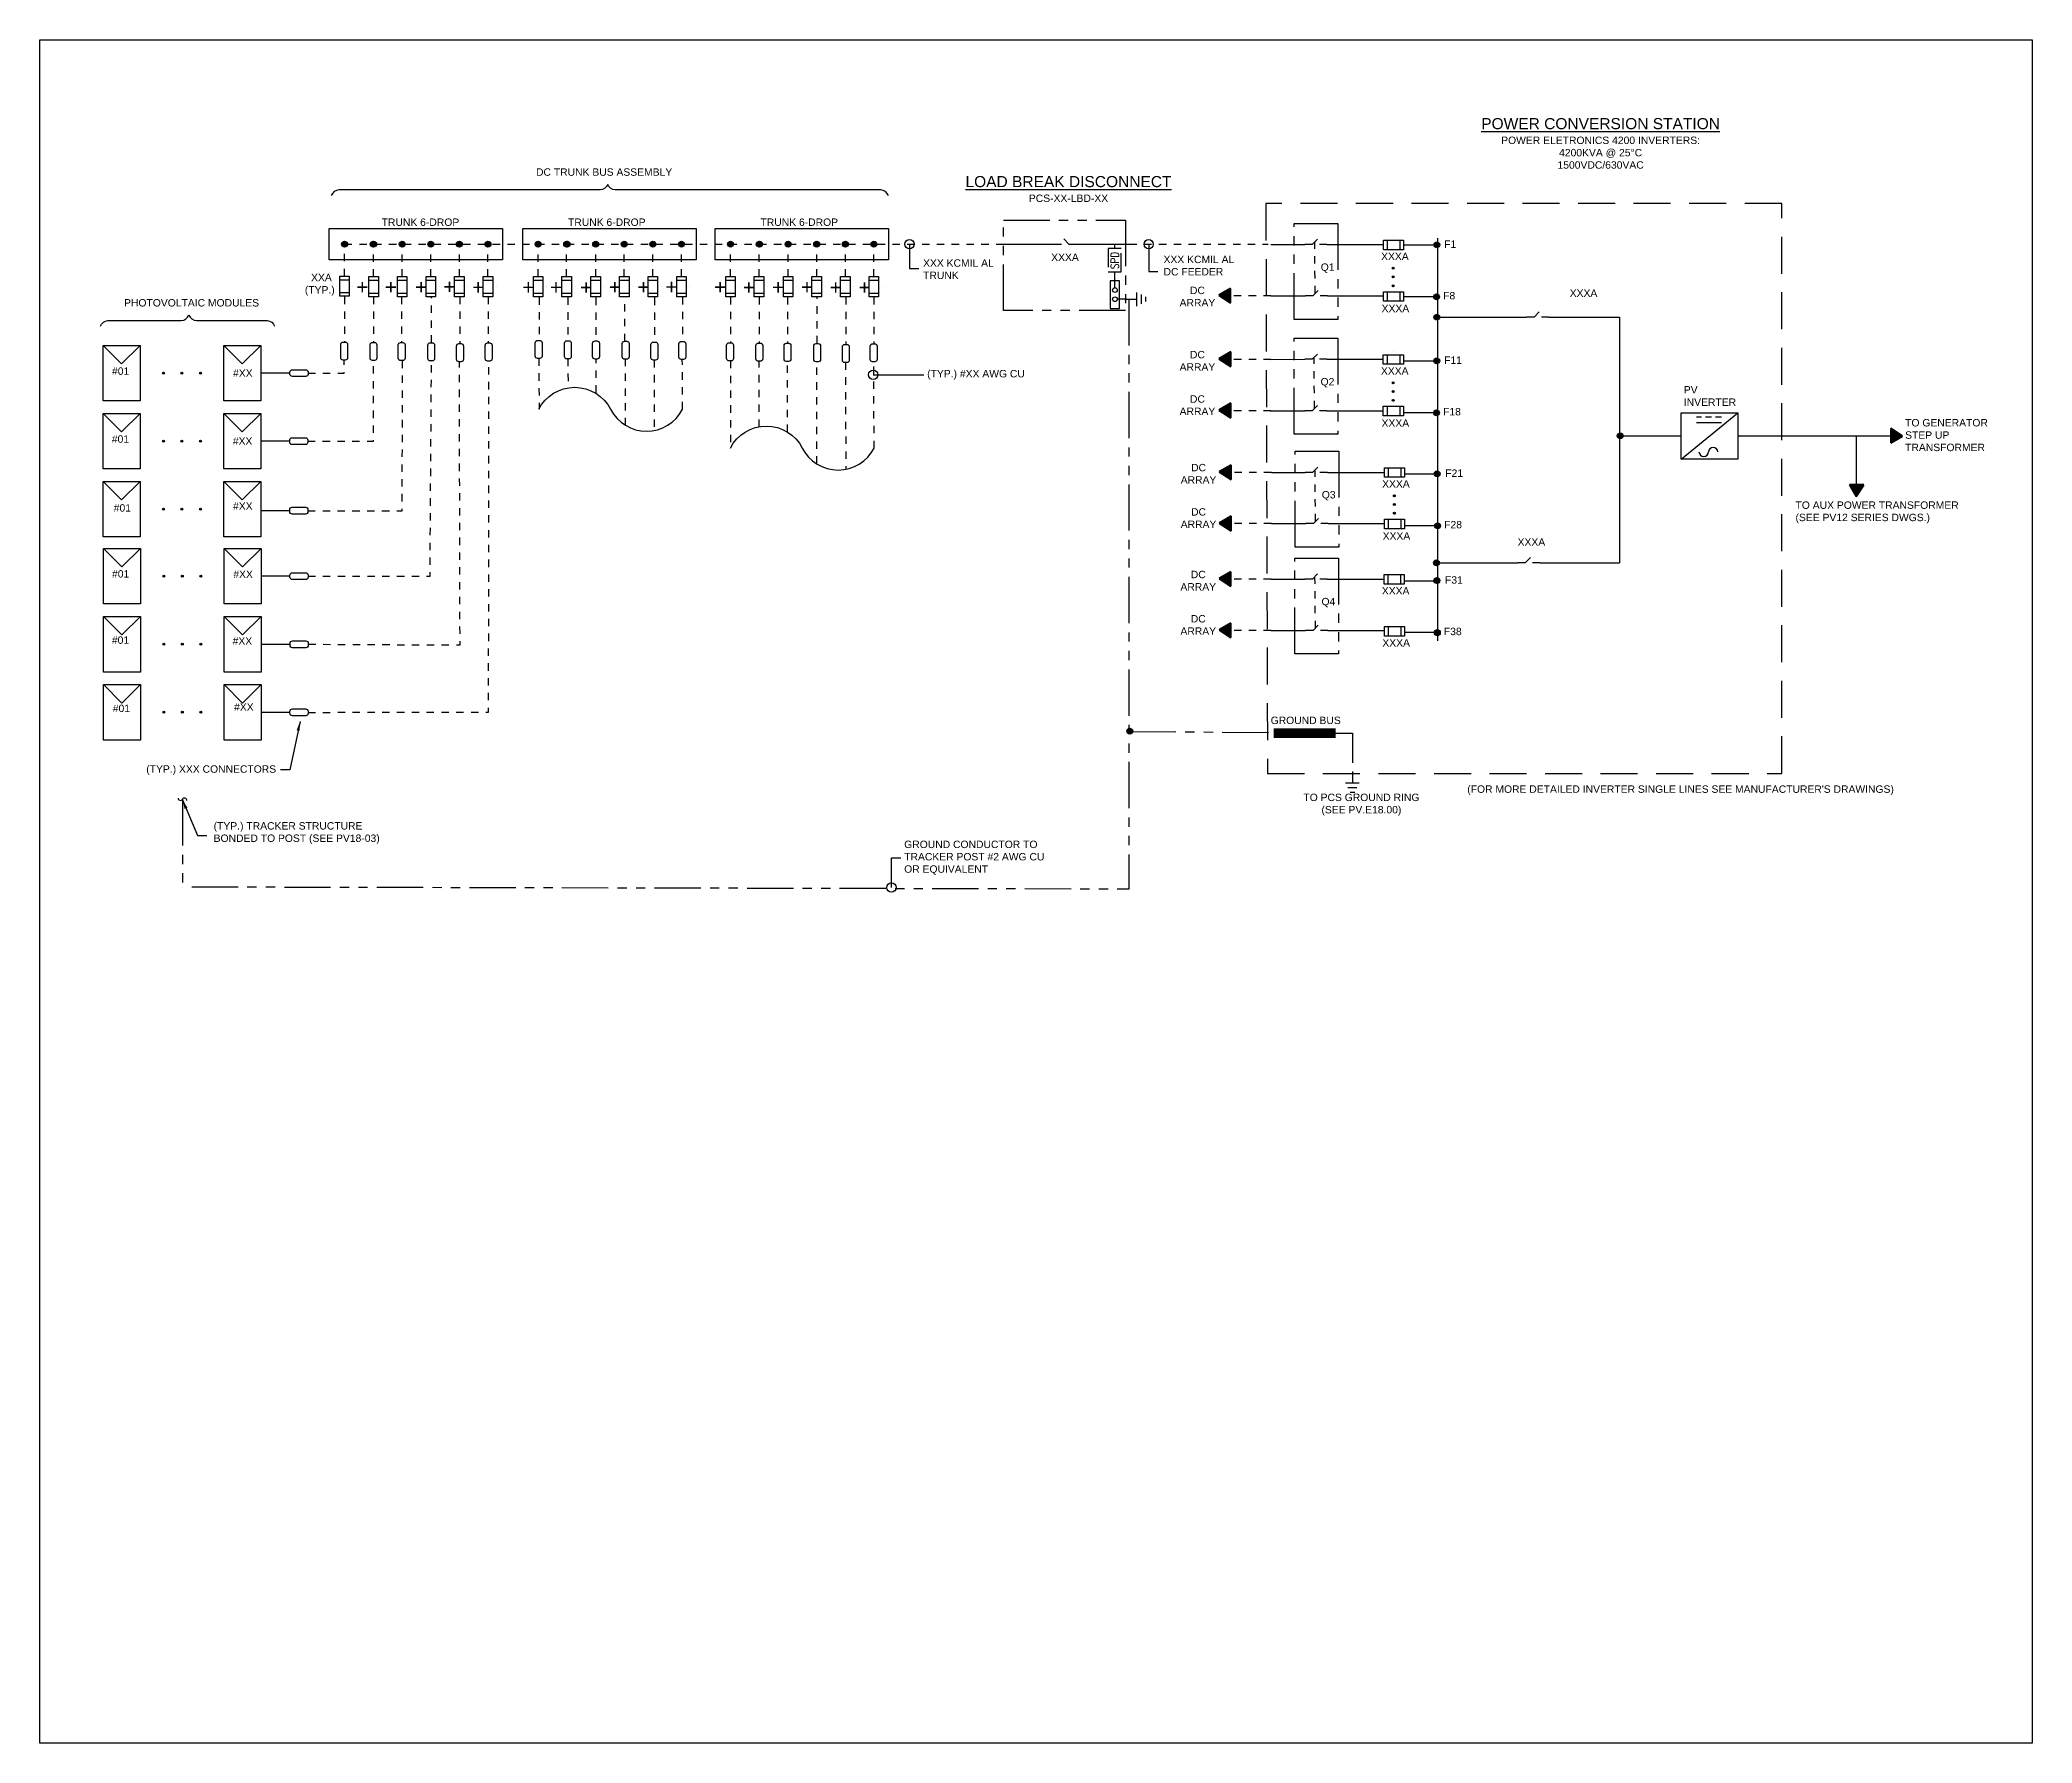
# Model space of a CAD drawing. Header units: feet. Extents: x -18 to 369, y -48 to 98.
# Drawn here: x 334.42 to 361.33, y 35.23 to 58.24 of the extents above; entities that cross this region are included whole.
import ezdxf

# ---------------------------------------------------------------- set-up
doc = ezdxf.new("R2010")
doc.units = ezdxf.units.FT
doc.header["$MEASUREMENT"] = 0
for name, pattern in [('DASHED', [0.75, 0.5, -0.25]), ('DASHED2', [0.375, 0.25, -0.125]), ('HIDDEN', [0.375, 0.25, -0.125]), ('HIDDEN4', [0.0935, 0.0625, -0.031]), ('PHANTOM2', [1.25, 0.625, -0.125, 0.125, -0.125, 0.125, -0.125])]:
    doc.linetypes.add(name, pattern=pattern)
for name, color, linetype in [('E-1LIN', 4, 'Continuous'), ('E-CABL', 133, 'HIDDEN4'), ('E-ELEC-BRDR', 171, 'DASHED2'), ('E-HARN-COMP', 8, 'Continuous'), ('E-HVMV-EQUP', 91, 'Continuous'), ('E-LV-BUS', 32, 'Continuous'), ('E-LV-EQUP', 211, 'Continuous'), ('E-PROD-COND-06F', 4, 'Continuous'), ('E-TEXT', 7, 'Continuous'), ('G-ANNO-TEXT', 1, 'Continuous')]:
    doc.layers.add(name, color=color, linetype=linetype)
doc.layers.add('G-TABL', color=7, linetype='Continuous', lineweight=40)
doc.layers.add('PV-PCS BOUNDARY', color=224, linetype='DASHED2', lineweight=90)
doc.styles.add('FSLR_Notes', font='Simplex.shx', dxfattribs={"width": 0.8, "height": 0.109375})
doc.styles.add('NEI-A', font='arial.ttf')
doc.styles.add('T10', font='romans.shx', dxfattribs={"height": 0.1})
doc.dimstyles.new('NEI-A', dxfattribs={"dimtxt": 0.1, "dimasz": 0.125, "dimexe": 0.0625, "dimexo": 0.0625, "dimgap": 0.0625, "dimtad": 0, "dimtih": 1, "dimtoh": 1, "dimdec": 4, "dimzin": 3, "dimdsep": 46, "dimlunit": 4, "dimtxsty": 'NEI-A', "dimcen": 0, "dimadec": 0, "dimazin": 0, "dimtfac": 0.75, "dimtdec": 4, "dimtofl": 0, "dimtmove": 0, "dimatfit": 3, "dimfxl": 1, "dimfrac": 1, "dimtolj": 1, "dimtzin": 0, "dimarcsym": 0})

# ---------------------------------------------------------------- blocks, each defined once
blk = doc.blocks.new('1-LINE - FUSE')
at = {"layer": 'Defpoints', "color": 2}
for p, q in [((-0.114, 0.137), (-0.114, 0.137)), ((0.114, 0.137), (0.114, 0.137))]:
    blk.add_line(p, q, dxfattribs=at)
at = {"layer": 'E-HVMV-EQUP', "color": 0}
for p, q in [((-0.064, 0.223), (0.064, 0.223)), ((-0.064, 0.05), (0.064, 0.05))]:
    blk.add_line(p, q, dxfattribs=at)
blk.add_lwpolyline([(0.064, 0), (-0.064, 0), (-0.064, 0.273), (0.064, 0.273)], close=True, dxfattribs=at)
blk = doc.blocks.new('03')
at = {"linetype": 'Continuous'}
h = blk.add_hatch(color=256, dxfattribs=at)
h.dxf.hatch_style = 1
h.paths.add_polyline_path([(-0.04, 0, 1), (0.04, 0, 1)])
blk.add_circle((0, 0), 0.04, dxfattribs=at)
blk = doc.blocks.new('*U20')
at = {"layer": 'Defpoints', "color": 2}
for p, q in [((-0.137, 0.114), (-0.137, 0.114)), ((-0.137, -0.114), (-0.137, -0.114))]:
    blk.add_line(p, q, dxfattribs=at)
at = {"layer": 'E-HVMV-EQUP', "color": 0}
for p, q in [((-0.223, -0.064), (-0.223, 0.064)), ((-0.05, -0.064), (-0.05, 0.064))]:
    blk.add_line(p, q, dxfattribs=at)
blk.add_lwpolyline([(0, 0.064), (0, -0.064), (-0.273, -0.064), (-0.273, 0.064)], close=True, dxfattribs=at)
blk = doc.blocks.new('end break')
for centre, major_axis in [((0.016, 0.06), (-0.0162, -0.0604)), ((-0.016, -0.06), (0.0162, 0.0604))]:
    blk.add_ellipse(centre, major_axis=major_axis, ratio=0.75, start_param=3.141593, end_param=6.283185)
blk = doc.blocks.new('E-005')
blk.add_line((-0.384, 0), (0.384, 0.625))
blk.add_lwpolyline([(0.384, 0), (-0.384, 0), (-0.384, 0.625), (0.384, 0.625)], close=True)
at = {"layer": 'E-TEXT'}
for p, q in [((-0.108, 0.564), (-0.177, 0.564)), ((0.028, 0.564), (-0.056, 0.564)), ((0.163, 0.564), (0.082, 0.564)), ((0.163, 0.488), (-0.177, 0.488))]:
    blk.add_line(p, q, dxfattribs=at)
for centre, start, end in [((-0.078, 0.098), 180, 0), ((0.05, 0.093), 4.1036, 175.8964)]:
    blk.add_arc(centre, 0.0642, start, end, dxfattribs=at)
blk = doc.blocks.new('E-015')
for p, q in [((0, 0), (0, -0.15625)), ((-0.09375, -0.15625), (0.09375, -0.15625)), ((-0.0625, -0.21875), (0.0625, -0.21875)), ((-0.03125, -0.28125), (0.03125, -0.28125))]:
    blk.add_line(p, q)
blk = doc.blocks.new('ARROW')
h = blk.add_hatch()
h.set_pattern_fill('ANSI31', color=256)
h.paths.add_polyline_path([(0, 0), (-0.074, -0.114), (0.066, -0.114)])
h = blk.add_hatch(color=256)
h.dxf.hatch_style = 1
h.paths.add_polyline_path([(0, 0), (-0.074, -0.114), (0.066, -0.114)])
blk.add_lwpolyline([(0, 0), (-0.074, -0.114), (0.066, -0.114), (0, 0)], close=True)
blk = doc.blocks.new('1LIN-DISCONNECT')
at = {"color": 4, "linetype": 'Continuous'}
for points in [[(0, 0), (0, -0.1)], [(0.071, -0.129), (0, -0.2), (0, -0.3)]]:
    blk.add_lwpolyline(points, dxfattribs=at)
blk = doc.blocks.new('3-LINE - CONTINUATION SYMBOL')
at = {"layer": 'E-HVMV-EQUP', "color": 0}
blk.add_lwpolyline([(-0.1082, 0, -0.611301), (0, 0, 0.611301), (0.1082, 0)], format="xyb", dxfattribs=at)

msp = doc.modelspace()

# ---------------------------------------------------------------- hatches: boundary and pattern name
at = {"layer": 'E-PROD-COND-06F'}
for points in [[(352.698, 55.138, -1), (352.698, 55.165, -1)], [(352.698, 55.02, -1), (352.698, 55.046, -1)], [(352.698, 54.901, -1), (352.698, 54.927, -1)], [(336.074, 53.734, -1), (336.1, 53.734, -1)], [(336.324, 53.734, -1), (336.35, 53.734, -1)], [(336.574, 53.734, -1), (336.6, 53.734, -1)], [(352.697, 53.59, -1), (352.697, 53.616, -1)], [(352.697, 53.471, -1), (352.697, 53.498, -1)], [(352.697, 53.353, -1), (352.697, 53.379, -1)], [(336.074, 52.815, -1), (336.1, 52.815, -1)], [(336.324, 52.815, -1), (336.35, 52.815, -1)], [(336.574, 52.815, -1), (336.6, 52.815, -1)], [(352.712, 52.064, -1), (352.712, 52.09, -1)], [(352.712, 51.945, -1), (352.712, 51.971, -1)], [(336.074, 51.896, -1), (336.1, 51.896, -1)], [(336.324, 51.896, -1), (336.35, 51.896, -1)], [(336.574, 51.896, -1), (336.6, 51.896, -1)], [(352.712, 51.826, -1), (352.712, 51.853, -1)], [(336.079, 50.99, -1), (336.105, 50.99, -1)], [(336.329, 50.99, -1), (336.355, 50.99, -1)], [(336.579, 50.99, -1), (336.605, 50.99, -1)], [(336.079, 50.071, -1), (336.105, 50.071, -1)], [(336.329, 50.071, -1), (336.355, 50.071, -1)], [(336.579, 50.071, -1), (336.605, 50.071, -1)], [(336.079, 49.152, -1), (336.105, 49.152, -1)], [(336.329, 49.152, -1), (336.355, 49.152, -1)], [(336.579, 49.152, -1), (336.605, 49.152, -1)]]:
    msp.add_hatch(color=7, dxfattribs=at).paths.add_polyline_path(points)

# ---------------------------------------------------------------- linework, layer by layer
for points in [[(334.418, 58.236), (361.327, 58.236), (361.327, 35.225), (334.418, 35.225)], [(348.998, 54.607), (348.998, 54.982), (348.873, 54.982), (348.873, 54.607)]]:
    msp.add_lwpolyline(points, close=True)
for centre in [(348.938, 54.856), (348.938, 54.731)]:
    msp.add_circle(centre, 0.0312)
at = {"layer": 'E-1LIN', "linetype": 'HIDDEN', "flags": 128}
for points in [[(348.935, 55.415), (348.935, 55.476)], [(348.935, 54.888), (348.935, 55.104)], [(349.072, 54.731), (348.969, 54.731)]]:
    msp.add_lwpolyline(points, dxfattribs=at)
at = {"layer": 'E-1LIN', "linetype": 'HIDDEN'}
msp.add_lwpolyline([(348.847, 55.415), (348.847, 55.104), (349.024, 55.104), (349.024, 55.415)], close=True, dxfattribs=at)
at = {"layer": 'E-CABL', "flags": 128}
for points in [[(338.533, 55.044), (338.533, 55.482)], [(338.533, 55.476), (347.432, 55.476)], [(338.926, 55.038), (338.926, 55.476)], [(339.312, 55.038), (339.312, 55.476)], [(339.312, 55.038), (339.312, 55.476)], [(339.698, 55.038), (339.698, 55.476)], [(340.084, 55.038), (340.084, 55.476)], [(340.47, 55.038), (340.47, 55.476)], [(341.147, 55.038), (341.147, 55.476)], [(341.533, 55.038), (341.533, 55.476)], [(341.533, 55.038), (341.533, 55.476)], [(341.925, 55.038), (341.925, 55.476)], [(341.925, 55.038), (341.925, 55.476)], [(342.311, 55.038), (342.311, 55.476)], [(342.698, 55.038), (342.698, 55.476)], [(343.084, 55.038), (343.084, 55.476)], [(343.746, 55.038), (343.746, 55.476)], [(344.133, 55.038), (344.133, 55.476)], [(344.133, 55.038), (344.133, 55.476)], [(344.524, 55.038), (344.524, 55.476)], [(344.524, 55.038), (344.524, 55.476)], [(344.91, 55.038), (344.91, 55.476)], [(345.297, 55.038), (345.297, 55.476)], [(345.683, 55.038), (345.683, 55.476)], [(349.133, 55.476), (351.01, 55.476)], [(351.643, 54.814), (351.637, 55.5)], [(338.534, 54.765), (338.534, 54.152)], [(338.926, 54.765), (338.923, 54.149)], [(339.302, 54.765), (339.302, 54.147)], [(339.706, 54.146), (339.706, 54.765)], [(340.092, 54.765), (340.092, 54.132)], [(340.472, 54.765), (340.472, 54.141)], [(341.16, 54.758), (341.16, 54.174)], [(341.55, 54.755), (341.55, 54.171)], [(341.929, 54.753), (341.929, 54.169)], [(342.319, 54.166), (342.319, 54.751)], [(342.719, 54.753), (342.718, 54.154)], [(343.098, 54.761), (343.098, 54.163)], [(343.745, 54.761), (343.745, 54.142)], [(344.135, 54.761), (344.135, 54.139)], [(344.514, 54.761), (344.514, 54.137)], [(344.918, 54.136), (344.918, 54.761)], [(345.303, 54.761), (345.303, 54.122)], [(345.683, 54.761), (345.683, 54.131)], [(351.044, 54.779), (350.47, 54.779)], [(338.037, 52.815), (338.925, 52.815), (338.925, 53.904)], [(338.038, 51.875), (339.312, 51.875), (339.316, 53.902)], [(338.041, 53.734), (338.528, 53.734), (338.529, 53.909)], [(338.041, 50.991), (339.688, 50.99), (339.707, 53.898)], [(338.041, 49.151), (340.479, 49.152), (340.482, 53.896)], [(338.043, 50.071), (340.093, 50.061), (340.084, 53.887)], [(341.155, 53.931), (341.162, 53.245)], [(341.549, 53.927), (341.553, 53.534)], [(341.931, 53.469), (341.932, 53.922)], [(342.326, 53.028), (342.326, 53.92)], [(342.713, 53.909), (342.713, 52.954)], [(343.099, 53.245), (343.095, 53.918)], [(343.748, 53.899), (343.745, 52.721)], [(344.135, 53.009), (344.135, 53.894)], [(344.516, 52.938), (344.517, 53.89)], [(344.912, 52.51), (344.912, 53.888)], [(345.298, 53.877), (345.303, 52.434)], [(345.686, 52.721), (345.68, 53.886)], [(351.046, 53.919), (350.472, 53.919)], [(351.634, 53.261), (351.628, 53.947)], [(351.046, 53.226), (350.472, 53.226)], [(351.051, 52.392), (350.477, 52.392)], [(351.647, 51.731), (351.641, 52.417)], [(351.051, 51.7), (350.477, 51.7)], [(351.047, 50.949), (350.473, 50.949)], [(351.647, 50.289), (351.64, 50.975)], [(351.047, 50.257), (350.473, 50.257)]]:
    msp.add_lwpolyline(points, dxfattribs=at)
at = {"layer": 'E-ELEC-BRDR', "linetype": 'DASHED'}
msp.add_lwpolyline([(357.944, 48.327), (357.944, 56.025), (350.977, 56.025), (350.998, 48.326)], close=True, dxfattribs=at)
at = {"layer": 'E-HARN-COMP'}
for points in [[(338.482, 53.941), (338.482, 54.122, -0.414214), (338.515, 54.154), (338.543, 54.154, -0.414214), (338.575, 54.122), (338.575, 53.941, -0.414214), (338.543, 53.909), (338.515, 53.909, -0.414214)], [(338.877, 53.936), (338.877, 54.117, -0.414214), (338.909, 54.149), (338.937, 54.149, -0.414214), (338.969, 54.117), (338.969, 53.936, -0.414214), (338.937, 53.904), (338.909, 53.904, -0.414214)], [(339.258, 53.934), (339.258, 54.115, -0.414214), (339.29, 54.147), (339.318, 54.147, -0.414214), (339.35, 54.115), (339.35, 53.934, -0.414214), (339.318, 53.902), (339.29, 53.902, -0.414214)], [(339.658, 53.93), (339.658, 54.111, -0.414214), (339.69, 54.143), (339.718, 54.143, -0.414214), (339.75, 54.111), (339.75, 53.93, -0.414214), (339.718, 53.898), (339.69, 53.898, -0.414214)], [(340.046, 53.919), (340.046, 54.1, -0.414214), (340.078, 54.132), (340.106, 54.132, -0.414214), (340.138, 54.1), (340.138, 53.919, -0.414214), (340.106, 53.887), (340.078, 53.887, -0.414214)], [(340.434, 53.928), (340.434, 54.109, -0.414214), (340.466, 54.141), (340.494, 54.141, -0.414214), (340.526, 54.109), (340.526, 53.928, -0.414214), (340.494, 53.896), (340.466, 53.896, -0.414214)], [(341.109, 53.963), (341.109, 54.144, -0.414214), (341.141, 54.176), (341.169, 54.176, -0.414214), (341.201, 54.144), (341.201, 53.963, -0.414214), (341.169, 53.931), (341.141, 53.931, -0.414214)], [(341.504, 53.958), (341.504, 54.139, -0.414214), (341.536, 54.171), (341.564, 54.171, -0.414214), (341.596, 54.139), (341.596, 53.958, -0.414214), (341.564, 53.926), (341.536, 53.926, -0.414214)], [(341.884, 53.956), (341.884, 54.137, -0.414214), (341.916, 54.169), (341.944, 54.169, -0.414214), (341.976, 54.137), (341.976, 53.956, -0.414214), (341.944, 53.924), (341.916, 53.924, -0.414214)], [(342.284, 53.952), (342.284, 54.133, -0.414214), (342.316, 54.165), (342.344, 54.165, -0.414214), (342.377, 54.133), (342.377, 53.952, -0.414214), (342.344, 53.92), (342.316, 53.92, -0.414214)], [(342.672, 53.941), (342.672, 54.122, -0.414214), (342.704, 54.154), (342.732, 54.154, -0.414214), (342.764, 54.122), (342.764, 53.941, -0.414214), (342.732, 53.909), (342.704, 53.909, -0.414214)], [(343.048, 53.95), (343.048, 54.131, -0.414214), (343.081, 54.163), (343.109, 54.163, -0.414214), (343.141, 54.131), (343.141, 53.95, -0.414214), (343.109, 53.918), (343.081, 53.918, -0.414214)], [(343.694, 53.931), (343.694, 54.112, -0.414214), (343.726, 54.144), (343.754, 54.144, -0.414214), (343.786, 54.112), (343.786, 53.931, -0.414214), (343.754, 53.899), (343.726, 53.899, -0.414214)], [(344.089, 53.926), (344.089, 54.107, -0.414214), (344.121, 54.139), (344.149, 54.139, -0.414214), (344.181, 54.107), (344.181, 53.926, -0.414214), (344.149, 53.894), (344.121, 53.894, -0.414214)], [(344.469, 53.924), (344.469, 54.105, -0.414214), (344.502, 54.137), (344.529, 54.137, -0.414214), (344.562, 54.105), (344.562, 53.924, -0.414214), (344.529, 53.892), (344.502, 53.892, -0.414214)], [(344.87, 53.92), (344.87, 54.101, -0.414214), (344.902, 54.133), (344.93, 54.133, -0.414214), (344.962, 54.101), (344.962, 53.92, -0.414214), (344.93, 53.888), (344.902, 53.888, -0.414214)], [(345.257, 53.909), (345.257, 54.09, -0.414214), (345.29, 54.122), (345.317, 54.122, -0.414214), (345.35, 54.09), (345.35, 53.909, -0.414214), (345.317, 53.877), (345.29, 53.877, -0.414214)], [(345.634, 53.918), (345.634, 54.099, -0.414214), (345.666, 54.131), (345.694, 54.131, -0.414214), (345.726, 54.099), (345.726, 53.918, -0.414214), (345.694, 53.886), (345.666, 53.886, -0.414214)], [(337.828, 53.78), (338.009, 53.78, -0.414214), (338.041, 53.748), (338.041, 53.72, -0.414214), (338.009, 53.688), (337.828, 53.688, -0.414214), (337.796, 53.72), (337.796, 53.748, -0.414214)], [(337.824, 52.861), (338.005, 52.861, -0.414214), (338.037, 52.829), (338.037, 52.801, -0.414214), (338.005, 52.768), (337.824, 52.768, -0.414214), (337.792, 52.801), (337.792, 52.829, -0.414214)], [(337.825, 51.921), (338.006, 51.921, -0.414214), (338.038, 51.889), (338.038, 51.861, -0.414214), (338.006, 51.829), (337.825, 51.829, -0.414214), (337.793, 51.861), (337.793, 51.889, -0.414214)], [(337.828, 51.037), (338.009, 51.037, -0.414214), (338.041, 51.005), (338.041, 50.977, -0.414214), (338.009, 50.945), (337.828, 50.945, -0.414214), (337.796, 50.977), (337.796, 51.005, -0.414214)], [(337.83, 50.116), (338.011, 50.116, -0.414214), (338.043, 50.084), (338.043, 50.056, -0.414214), (338.011, 50.023), (337.83, 50.023, -0.414214), (337.798, 50.056), (337.798, 50.084, -0.414214)], [(337.828, 49.197), (338.009, 49.197, -0.414214), (338.041, 49.165), (338.041, 49.137, -0.414214), (338.009, 49.105), (337.828, 49.105, -0.414214), (337.796, 49.137), (337.796, 49.165, -0.414214)]]:
    msp.add_lwpolyline(points, format="xyb", close=True, dxfattribs=at)
at = {"layer": 'E-LV-BUS', "flags": 128}
for points in [[(347.432, 55.476), (348.117, 55.476)], [(348.417, 55.476), (349.133, 55.476)], [(351.043, 55.471), (351.501, 55.472)], [(351.8, 55.472), (352.564, 55.472)], [(352.838, 55.465), (353.286, 55.465)], [(353.296, 55.557), (353.296, 50.117)], [(351.044, 54.779), (351.51, 54.778)], [(351.81, 54.779), (352.565, 54.779)], [(352.838, 54.77), (353.286, 54.77)], [(353.277, 54.49), (354.499, 54.49)], [(354.799, 54.49), (355.753, 54.49)], [(355.753, 54.49), (355.753, 51.171)], [(351.036, 53.919), (351.501, 53.92)], [(351.801, 53.92), (352.563, 53.92)], [(352.836, 53.898), (353.285, 53.898)], [(351.037, 53.226), (351.502, 53.226)], [(351.802, 53.226), (352.563, 53.226)], [(352.837, 53.203), (353.285, 53.203)], [(355.763, 52.886), (356.585, 52.886)], [(357.353, 52.886), (359.541, 52.886)], [(358.949, 52.886), (358.949, 52.113)], [(351.051, 52.392), (351.508, 52.393)], [(351.808, 52.393), (352.578, 52.393)], [(352.852, 52.372), (353.3, 52.372)], [(351.052, 51.7), (351.518, 51.7)], [(351.818, 51.7), (352.578, 51.7)], [(352.852, 51.676), (353.3, 51.676)], [(353.281, 51.171), (354.38, 51.171)], [(354.68, 51.171), (355.754, 51.171)], [(351.047, 50.949), (351.505, 50.95)], [(351.804, 50.95), (352.574, 50.95)], [(352.848, 50.928), (353.296, 50.928)], [(351.048, 50.257), (351.514, 50.257)], [(351.814, 50.257), (352.575, 50.257)], [(352.848, 50.233), (353.296, 50.233)]]:
    msp.add_lwpolyline(points, dxfattribs=at)
at = {"layer": 'E-LV-EQUP', "flags": 128}
for points in [[(338.327, 55.689), (340.667, 55.689), (340.667, 55.263), (338.327, 55.263)], [(340.94, 55.689), (343.28, 55.689), (343.28, 55.263), (340.94, 55.263)], [(343.539, 55.689), (345.879, 55.689), (345.879, 55.263), (343.539, 55.263)]]:
    msp.add_lwpolyline(points, close=True, dxfattribs=at)
at = {"layer": 'E-LV-EQUP', "linetype": 'PHANTOM2', "flags": 128}
for points in [[(349.126, 54.731), (349.126, 46.762), (336.344, 46.79)], [(349.138, 48.893), (351.23, 48.878)], [(351.921, 48.869), (352.145, 48.869), (352.145, 48.35)], [(336.344, 47.977), (336.344, 46.79)], [(348.286, 48.033), (348.286, 48.033)]]:
    msp.add_lwpolyline(points, dxfattribs=at)
at = {"layer": 'E-LV-EQUP', "flags": 128}
for points in [[(335.272, 54.109), (335.522, 53.859), (335.772, 54.109), (335.772, 53.359), (335.272, 53.359), (335.272, 54.109), (335.772, 54.109)], [(336.902, 54.109), (337.152, 53.859), (337.402, 54.109), (337.402, 53.359), (336.902, 53.359), (336.902, 54.109), (337.402, 54.109)], [(335.272, 53.19), (335.522, 52.94), (335.772, 53.19), (335.772, 52.44), (335.272, 52.44), (335.272, 53.19), (335.772, 53.19)], [(336.902, 53.19), (337.152, 52.94), (337.402, 53.19), (337.402, 52.44), (336.902, 52.44), (336.902, 53.19), (337.402, 53.19)], [(335.272, 52.271), (335.522, 52.021), (335.772, 52.271), (335.772, 51.521), (335.272, 51.521), (335.272, 52.271), (335.772, 52.271)], [(336.902, 52.271), (337.152, 52.021), (337.402, 52.271), (337.402, 51.521), (336.902, 51.521), (336.902, 52.271), (337.402, 52.271)], [(335.277, 51.365), (335.527, 51.115), (335.777, 51.365), (335.777, 50.615), (335.277, 50.615), (335.277, 51.365), (335.777, 51.365)], [(336.907, 51.365), (337.157, 51.115), (337.407, 51.365), (337.407, 50.615), (336.907, 50.615), (336.907, 51.365), (337.407, 51.365)], [(335.277, 50.446), (335.527, 50.196), (335.777, 50.446), (335.777, 49.696), (335.277, 49.696), (335.277, 50.446), (335.777, 50.446)], [(336.907, 50.446), (337.157, 50.196), (337.407, 50.446), (337.407, 49.696), (336.907, 49.696), (336.907, 50.446), (337.407, 50.446)], [(335.277, 49.527), (335.527, 49.277), (335.777, 49.527), (335.777, 48.777), (335.277, 48.777), (335.277, 49.527), (335.777, 49.527)], [(336.907, 49.527), (337.157, 49.277), (337.407, 49.527), (337.407, 48.777), (336.907, 48.777), (336.907, 49.527), (337.407, 49.527)]]:
    msp.add_lwpolyline(points, dxfattribs=at)
at = {"layer": 'E-PROD-COND-06F'}
for p, q in [((337.793, 53.733), (337.407, 53.733)), ((337.789, 52.814), (337.403, 52.814)), ((337.79, 51.874), (337.404, 51.874)), ((337.792, 50.99), (337.406, 50.99)), ((337.795, 50.069), (337.408, 50.069)), ((337.792, 49.15), (337.406, 49.15))]:
    msp.add_line(p, q, dxfattribs=at)
at = {"layer": 'E-PROD-COND-06F', "color": 8, "linetype": 'PHANTOM2'}
for points in [[(347.432, 55.802), (349.079, 55.802), (349.079, 54.578), (347.432, 54.578)], [(351.359, 55.753), (351.95, 55.753), (351.95, 54.459), (351.359, 54.459)], [(351.357, 54.205), (351.949, 54.205), (351.949, 52.91), (351.357, 52.91)], [(351.373, 52.679), (351.964, 52.679), (351.964, 51.384), (351.373, 51.384)], [(351.369, 51.235), (351.96, 51.235), (351.96, 49.941), (351.369, 49.941)]]:
    msp.add_lwpolyline(points, close=True, dxfattribs=at)
at = {"layer": 'E-PROD-COND-06F', "const_width": 0.13}
msp.add_lwpolyline([(351.083, 48.869), (351.921, 48.869)], dxfattribs=at)
at = {"layer": 'E-PROD-COND-06F', "color": 7}
for centre in [(352.698, 55.151), (352.698, 55.033), (352.698, 54.914), (336.087, 53.734), (336.337, 53.734), (336.587, 53.734), (352.697, 53.603), (352.697, 53.485), (352.697, 53.366), (336.087, 52.815), (336.337, 52.815), (336.587, 52.815), (352.712, 52.077), (352.712, 51.958), (336.087, 51.896), (336.337, 51.896), (336.587, 51.896), (352.712, 51.84), (336.092, 50.99), (336.342, 50.99), (336.592, 50.99), (336.092, 50.071), (336.342, 50.071), (336.592, 50.071), (336.092, 49.152), (336.342, 49.152), (336.592, 49.152)]:
    msp.add_circle(centre, 0.0131, dxfattribs=at)
at = {"layer": 'G-ANNO-TEXT', "flags": 128}
for points in [[(345.879, 56.132, 0.298343), (345.777, 56.208), (342.19, 56.208, -0.298343), (342.087, 56.284, -0.298343), (341.984, 56.208), (338.457, 56.208, 0.298343), (338.354, 56.132)], [(335.236, 54.367, -0.298343), (335.338, 54.443), (336.328, 54.443, 0.298343), (336.43, 54.518, 0.298343), (336.533, 54.443), (337.486, 54.443, -0.298343), (337.589, 54.367)]]:
    msp.add_lwpolyline(points, format="xyb", dxfattribs=at)

# ---------------------------------------------------------------- block references
at = {"xscale": 8.972762316823077, "yscale": 8.972762316823077, "zscale": 8.972762316823077}
for p in [(342.127, 53.245), (344.715, 52.721)]:
    msp.add_blockref('3-LINE - CONTINUATION SYMBOL', p, dxfattribs=at)
at = {"layer": 'E-1LIN', "rotation": 90}
msp.add_blockref('1LIN-DISCONNECT', (348.117, 55.476), dxfattribs=at)
at = {"layer": 'E-1LIN', "xscale": -1}
for name, p, rotation in [('1LIN-DISCONNECT', (351.801, 55.472), 270), ('E-015', (349.072, 54.731), 90), ('1LIN-DISCONNECT', (351.81, 54.778), 270), ('1LIN-DISCONNECT', (354.799, 54.49), 270), ('1LIN-DISCONNECT', (351.801, 53.92), 270), ('1LIN-DISCONNECT', (351.802, 53.226), 270), ('1LIN-DISCONNECT', (351.808, 52.393), 270), ('1LIN-DISCONNECT', (351.818, 51.7), 270), ('1LIN-DISCONNECT', (354.68, 51.171), 270), ('1LIN-DISCONNECT', (351.805, 50.95), 270), ('1LIN-DISCONNECT', (351.814, 50.257), 270)]:
    msp.add_blockref(name, p, dxfattribs=dict(at, rotation=rotation))
at = {"layer": 'E-1LIN'}
msp.add_blockref('E-005', (356.969, 52.573), dxfattribs=at)
at = {"layer": 'E-1LIN', "xscale": -1}
msp.add_blockref('E-015', (352.145, 48.35), dxfattribs=at)
at = {"layer": 'E-HVMV-EQUP', "zscale": 2, "rotation": 270}
for p in [(338.534, 55.476), (338.92, 55.476), (338.926, 55.476), (339.312, 55.476), (339.312, 55.476), (339.698, 55.476), (340.084, 55.476), (340.47, 55.476), (341.147, 55.476), (341.533, 55.476), (341.539, 55.476), (341.925, 55.476), (341.925, 55.476), (342.311, 55.476), (342.698, 55.476), (343.084, 55.476), (343.746, 55.476), (344.133, 55.476), (344.138, 55.476), (344.524, 55.476), (344.524, 55.476), (344.91, 55.476), (345.297, 55.476), (345.683, 55.476), (353.286, 55.467), (353.282, 54.764), (353.286, 54.49), (353.285, 53.9), (353.281, 53.197), (355.763, 52.886), (353.29, 52.374), (353.296, 51.671), (353.281, 51.171), (353.287, 50.931), (353.292, 50.228), (349.139, 48.897)]:
    msp.add_blockref('03', p, dxfattribs=at)
at = {"layer": 'E-LV-EQUP', "rotation": 270}
for name, p in [('1-LINE - FUSE', (352.564, 55.465)), ('*U20', (338.533, 54.771)), ('*U20', (338.926, 54.765)), ('*U20', (339.312, 54.765)), ('*U20', (339.698, 54.765)), ('*U20', (340.084, 54.765)), ('*U20', (340.47, 54.765)), ('*U20', (341.147, 54.765)), ('*U20', (341.534, 54.765)), ('*U20', (341.925, 54.765)), ('*U20', (342.312, 54.765)), ('*U20', (342.698, 54.765)), ('*U20', (343.084, 54.765)), ('*U20', (343.745, 54.765)), ('*U20', (344.131, 54.765)), ('*U20', (344.524, 54.765)), ('*U20', (344.91, 54.765)), ('*U20', (345.297, 54.765)), ('*U20', (345.683, 54.765)), ('1-LINE - FUSE', (352.565, 54.77)), ('1-LINE - FUSE', (352.563, 53.917)), ('1-LINE - FUSE', (352.563, 53.221)), ('1-LINE - FUSE', (352.578, 52.39)), ('1-LINE - FUSE', (352.578, 51.695)), ('1-LINE - FUSE', (352.574, 50.947)), ('1-LINE - FUSE', (352.577, 50.245))]:
    msp.add_blockref(name, p, dxfattribs=at)
at = {"layer": 'E-LV-EQUP', "xscale": 0.5000000033, "yscale": 0.5000000033, "zscale": 0.5000000033, "rotation": 90}
msp.add_blockref('end break', (336.344, 47.977), dxfattribs=at)
at = {"layer": 'PV-PCS BOUNDARY', "xscale": 1.39854621569094, "yscale": 1.39854621569094, "zscale": 1.39854621569094}
for p, rotation in [((350.341, 54.786), 89.99999999999999), ((350.342, 53.927), 89.99999999999999), ((350.342, 53.234), 89.99999999999999), ((359.577, 52.883), 270), ((350.347, 52.4), 89.99999999999999), ((358.95, 52.066), 180), ((350.347, 51.708), 89.99999999999999), ((350.344, 50.957), 89.99999999999999), ((350.344, 50.264), 89.99999999999999)]:
    msp.add_blockref('ARROW', p, dxfattribs=dict(at, rotation=rotation))

# ---------------------------------------------------------------- texts
at = {"layer": 'G-ANNO-TEXT', "char_height": 0.15, "attachment_point": 2, "style": 'NEI-A'}
for s, insert in [('{\\LPOWER CONVERSION STATION\\P\\H0.66667x;\\lPOWER ELETRONICS 4200 \\H1.00001x;INVERTERS:\\P4200KVA @ 25%%DC \\P1500VDC/630VAC}', (355.498, 57.179)), ('{\\LLOAD BREAK DISCONNECT\\P\\H0.66667x;\\lPCS-XX-LBD-XX}', (348.311, 56.396)), ("{\\H0.66667x;(FOR MORE DETAILED INVERTER SINGLE LINES SEE MANUFACTURER'S DRAWINGS)}", (356.578, 48.164))]:
    msp.add_mtext(s, dxfattribs=dict(at, insert=insert))
at = {"layer": 'G-ANNO-TEXT', "style": 'NEI-A'}
for s, insert, char_height, width, attachment_point in [('\\pxql;DC TRUNK BUS ASSEMBLY', (343.052, 56.449), 0.1, 1.93286, 6), ('\\pxt5;TRUNK 6-DROP', (340.082, 55.772), 0.1, 1.14384, 6), ('\\pxql;TRUNK 6-DROP', (342.695, 55.772), 0.1, 1.14384, 6), ('\\pxql;TRUNK 6-DROP', (345.295, 55.772), 0.1, 1.14384, 6), ('\\A1;F1', (353.386, 55.476), 0.1, 0.67126, 4), ('XXX KCMIL AL^JTRUNK', (346.347, 55.137), 0.1, 0.98111, 4), ('\\A1;\\pxqc;XXXA', (347.891, 55.298), 0.1, 0.74552, 4), ('XXX KCMIL AL\\PDC FEEDER', (349.595, 55.186), 0.1, 0.97551, 4), ('\\A1;Q1', (351.718, 55.152), 0.1, 0.67126, 4), ('\\A1;\\pxqc;XXXA', (352.384, 55.311), 0.1, 0.67126, 4), ('\\A1;XXA\\P\\pxqc;(TYP.)', (338.081, 54.927), 0.1, 0.23531, 4), ('+', (338.691, 54.999), 0.2, 0.25669, 1), ('+', (339.077, 54.999), 0.2, 0.25669, 1), ('+', (339.486, 54.999), 0.2, 0.25669, 1), ('+', (339.869, 55.003), 0.2, 0.25669, 1), ('+', (340.257, 54.996), 0.2, 0.25669, 1), ('+', (340.934, 54.996), 0.2, 0.25669, 1), ('+', (341.307, 54.996), 0.2, 0.25669, 1), ('+', (341.714, 54.994), 0.2, 0.25669, 1), ('+', (342.103, 54.998), 0.2, 0.25669, 1), ('+', (342.489, 54.998), 0.2, 0.25669, 1), ('+', (342.867, 55), 0.2, 0.25669, 1), ('+', (343.524, 54.998), 0.2, 0.25669, 1), ('+', (343.913, 54.994), 0.2, 0.25669, 1), ('+', (344.308, 54.996), 0.2, 0.25669, 1), ('+', (344.698, 54.998), 0.2, 0.25669, 1), ('+', (345.084, 54.994), 0.2, 0.25669, 1), ('+', (345.475, 54.994), 0.2, 0.25669, 1), ('\\A1;\\pxqc;DC\\PARRAY', (349.935, 54.768), 0.1, 0.23531, 4), ('\\pxql;PHOTOVOLTAIC MODULES', (337.373, 54.683), 0.1, 1.81785, 6), ('\\A1;\\pxqc;XXXA', (352.391, 54.607), 0.1, 0.67126, 4), ('\\A1;F8', (353.371, 54.779), 0.1, 0.67126, 4), ('\\A1;XXXA', (355.081, 54.814), 0.1, 0.67126, 4), ('\\A1;\\pxqc;DC\\PARRAY ', (349.935, 53.9), 0.1, 0.23531, 4), ('\\A1;F11', (353.384, 53.909), 0.1, 0.67126, 4), ('\\A1;\\pxqc;#01 ', (335.28, 53.76), 0.1, 0.45816, 4), ('\\A1;\\pxqc;#XX ', (336.93, 53.734), 0.1, 0.45816, 4), ('(TYP.) #XX AWG CU', (346.402, 53.711), 0.1, 1.30925, 4), ('\\A1;Q2', (351.716, 53.604), 0.1, 0.67126, 4), ('\\A1;\\pxqc;XXXA', (352.382, 53.763), 0.1, 0.67126, 4), ('\\A1;PV INVERTER', (356.622, 53.425), 0.1, 0.70557, 4), ('\\A1;\\pxqc;DC\\PARRAY ', (349.935, 53.301), 0.1, 0.23531, 4), ('\\A1;\\pxqc;XXXA', (352.39, 53.059), 0.1, 0.67126, 4), ('\\A1;F18', (353.37, 53.212), 0.1, 0.67126, 4), ('\\pxql;TO GENERATOR STEP UP TRANSFORMER', (360.792, 52.896), 0.1, 1.18112, 6), ('\\A1;\\pxqc;#01 ', (335.277, 52.842), 0.1, 0.45816, 4), ('\\A1;\\pxqc;#XX ', (336.927, 52.816), 0.1, 0.45816, 4), ('\\A1;\\pxqc;DC\\PARRAY ', (349.95, 52.374), 0.1, 0.23531, 4), ('\\A1;\\pxqc;XXXA', (352.398, 52.237), 0.1, 0.67126, 4), ('\\A1;F21', (353.4, 52.382), 0.1, 0.67126, 4), ('\\A1;\\pxqc;#01 ', (335.303, 51.912), 0.1, 0.45816, 4), ('\\A1;\\pxqc;#XX ', (336.93, 51.938), 0.1, 0.45816, 4), ('\\A1;Q3', (351.732, 52.077), 0.1, 0.67126, 4), ('\\pxql;TO AUX POWER TRANSFORMER (SEE PV12 SERIES DWGS.)', (360.334, 51.852), 0.1, 2.20346, 6), ('\\A1;\\pxqc;DC\\PARRAY ', (349.95, 51.775), 0.1, 0.23531, 4), ('\\A1;F28', (353.385, 51.686), 0.1, 0.67126, 4), ('\\A1;\\pxqc;XXXA', (352.405, 51.533), 0.1, 0.67126, 4), ('\\A1;XXXA', (354.377, 51.452), 0.1, 0.67126, 4), ('\\A1;\\pxqc;#01 ', (335.28, 51.021), 0.1, 0.45816, 4), ('\\A1;\\pxqc;#XX ', (336.934, 51.017), 0.1, 0.45816, 4), ('\\A1;\\pxqc;DC\\PARRAY ', (349.946, 50.93), 0.1, 0.23531, 4), ('\\A1;F31', (353.396, 50.939), 0.1, 0.67126, 4), ('\\A1;Q4', (351.728, 50.634), 0.1, 0.67126, 4), ('\\A1;\\pxqc;XXXA', (352.394, 50.793), 0.1, 0.67126, 4), ('\\A1;\\pxqc;DC\\PARRAY ', (349.946, 50.332), 0.1, 0.23531, 4), ('\\A1;\\pxqc;#01 ', (335.278, 50.126), 0.1, 0.45816, 4), ('\\A1;\\pxqc;#XX ', (336.924, 50.115), 0.1, 0.45816, 4), ('\\A1;\\pxqc;XXXA', (352.401, 50.089), 0.1, 0.67126, 4), ('\\A1;F38', (353.381, 50.243), 0.1, 0.67126, 4), ('\\A1;\\pxqc;#01 ', (335.29, 49.204), 0.1, 0.45816, 4), ('\\A1;\\pxqc;#XX ', (336.944, 49.223), 0.1, 0.45816, 4), ('\\A1;\\pxqc;GROUND BUS', (350.998, 49.042), 0.1, 1.03381, 4), ('\\A1;(TYP.) XXX CONNECTORS', (337.609, 48.37), 0.1, 2.14397, 6), ('\\A1;\\pxqc;TO PCS GROUND RING \\P(SEE PV.E18.00)', (350.982, 47.904), 0.1, 2.57086, 4), ('(TYP.) TRACKER STRUCTURE BONDED TO POST (SEE PV18-03)', (336.765, 47.519), 0.1, 2.53409, 4), ('GROUND CONDUCTOR TO  TRACKER POST #2 AWG CU OR EQUIVALENT', (346.092, 47.187), 0.1, 1.95913, 4)]:
    msp.add_mtext(s, dxfattribs=dict(at, insert=insert, char_height=char_height, width=width, attachment_point=attachment_point))
at = {"layer": 'G-TABL', "insert": (348.881, 55.371), "char_height": 0.1094, "attachment_point": 3, "rotation": 90, "style": 'FSLR_Notes'}
msp.add_mtext_dynamic_manual_height_columns('SPD', width=0.02378, gutter_width=0.547, heights=[0], dxfattribs=at)

# ---------------------------------------------------------------- leaders
at = {"layer": 'G-ANNO-TEXT', "annotation_type": 0, "has_hookline": 1}
for points, override, hookline_direction, text_width in [([(346.164, 55.476), (346.164, 55.148), (346.289, 55.148)], {"dimgap": 0.046875, "dimtad": 0, "dimtxsty": 'T10', "dimldrblk": 'DotBlank'}, 0, 0.949), ([(349.394, 55.475), (349.394, 55.105), (349.519, 55.105)], {"dimgap": 0.046875, "dimtad": 0, "dimtxsty": 'T10', "dimldrblk": 'DotBlank'}, 0, 0.949), ([(345.674, 53.711), (346.356, 53.711)], {"dimgap": 0.046875, "dimtad": 0, "dimtxsty": 'T10', "dimldrblk": 'DotBlank'}, 0, 1.3), ([(337.932, 49.028), (337.794, 48.374), (337.669, 48.374)], {"dimgap": 0.046875, "dimtad": 0}, 1, 1.738), ([(336.344, 47.969), (336.546, 47.489), (336.671, 47.489)], {"dimgap": 0.046875, "dimtad": 0, "dimtxsty": 'T10'}, 0, 2.228), ([(345.92, 46.784), (345.92, 47.187), (346.045, 47.187)], {"dimgap": 0.046875, "dimtad": 0, "dimtxsty": 'T10', "dimldrblk": 'DotBlank'}, 0, 1.879)]:
    msp.add_leader(points, dimstyle='NEI-A', override=override, dxfattribs=dict(at, hookline_direction=hookline_direction, text_width=text_width))

doc.saveas('drawing.dxf')
